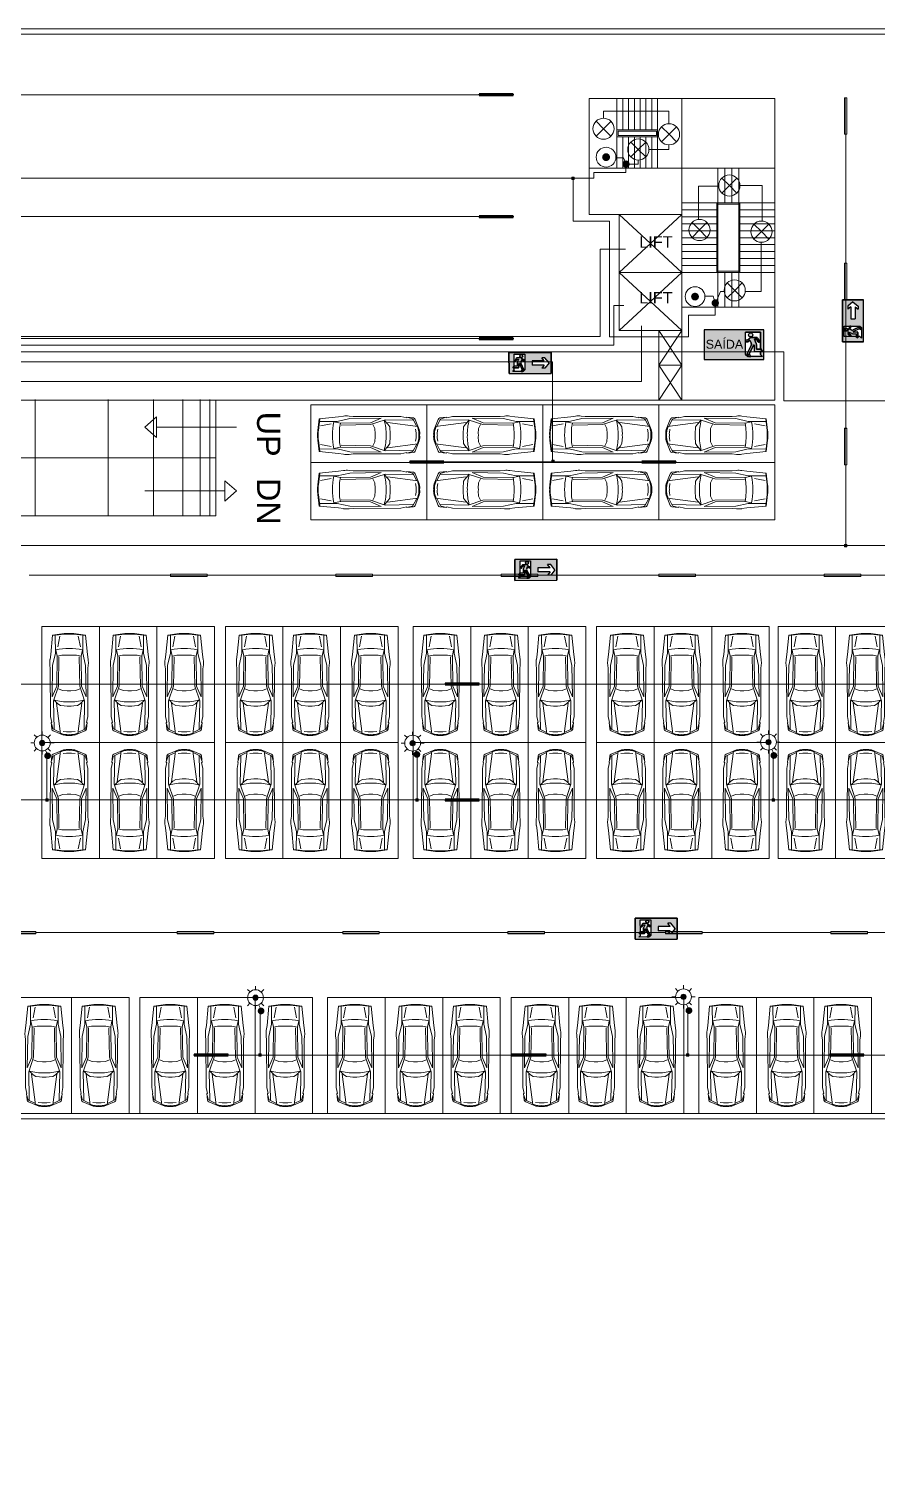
# Model space of a CAD drawing. Extents: x -17539 to 1421, y -3169 to 802964.
# Drawn here: x 132 to 168.5, y 131.4 to 193.9 of the extents above; entities that cross this region are included whole.
import ezdxf
from ezdxf.enums import TextEntityAlignment as Align

# ---------------------------------------------------------------- set-up
doc = ezdxf.new("R2010")
doc.units = 0
doc.header["$LTSCALE"] = 25
doc.header["$MEASUREMENT"] = 0
doc.layers.get('0').update_dxf_attribs({"lineweight": 9})
for name, color, linetype, lineweight in [('black marble', 251, 'Continuous', 5), ('Iluminação', 10, 'Continuous', 9), ('Quadros', 50, 'Continuous', 9), ('www.cadblocksfree.com', 7, 'Continuous', 9)]:
    doc.layers.add(name, color=color, linetype=linetype, lineweight=lineweight)
doc.layers.add('Simbologia de Emergência', color=6, linetype='Continuous')
doc.layers.add('Tomadas', color=3, linetype='Continuous', lineweight=9, true_color=0x00f500)
doc.styles.add('AGORA COTA', font='arial.ttf')
doc.styles.add('ROMANS', font='arial.ttf')

# ---------------------------------------------------------------- blocks, each defined once
blk = doc.blocks.new('CAR')
at = {"layer": 'black marble'}
for p, q in [((857, 1946), (571, 1917)), ((618, 1881), (798, 1931)), ((862, 1922), (857, 1946)), ((1117, 1975), (862, 1922)), ((3170, 1983), (1117, 1975)), ((3317, 1887), (1965, 1906)), ((1965, 1906), (2427, 1705)), ((3348, 2000), (3170, 1983)), ((3854, 1766), (3317, 1887)), ((3795, 1965), (3583, 1995)), ((4634, 1882), (3795, 1965)), ((4669, 1382), (4609, 1880)), ((4695, 1382), (4634, 1882)), ((500, 1857), (323, 1414)), ((403, 1549), (351, 1378)), ((375, 1544), (1696, 1717)), ((432, 1553), (581, 1846)), ((458, 1281), (479, 1430)), ((578, 1819), (1791, 1841)), ((1568, 1222), (1589, 1536)), ((1568, 1258), (1572, 1173)), ((1589, 1536), (1668, 1654)), ((1668, 1654), (1834, 1825)), ((1791, 1841), (2424, 1633)), ((2225, 1226), (2237, 1459)), ((2225, 1254), (2228, 1173)), ((2237, 1459), (2318, 1634)), ((2424, 1633), (3692, 1609)), ((2427, 1705), (3722, 1691)), ((3722, 1691), (3998, 1746)), ((3760, 1485), (3722, 1691)), ((3764, 1230), (3760, 1485)), ((3764, 1251), (3763, 1173)), ((3854, 1766), (4614, 1768)), ((4123, 1658), (4581, 1571)), ((500, 488), (323, 931)), ((403, 796), (351, 967)), ((375, 801), (1696, 628)), ((432, 792), (581, 499)), ((458, 1200), (459, 1173)), ((458, 1146), (459, 1173)), ((458, 1065), (479, 915)), ((1568, 1087), (1572, 1173)), ((1568, 1123), (1589, 809)), ((1589, 809), (1668, 691)), ((1668, 691), (1834, 520)), ((1791, 504), (2424, 712)), ((1965, 439), (2427, 640)), ((2225, 1091), (2228, 1173)), ((2225, 1119), (2237, 886)), ((2237, 886), (2318, 711)), ((2424, 712), (3692, 737)), ((2427, 640), (3722, 655)), ((3760, 860), (3722, 655)), ((3722, 655), (3998, 600)), ((3764, 1116), (3760, 860)), ((3764, 1095), (3763, 1173)), ((4123, 688), (4581, 774)), ((4669, 963), (4609, 465)), ((4695, 963), (4634, 463)), ((857, 399), (571, 428)), ((578, 526), (1791, 504)), ((618, 465), (798, 415)), ((862, 423), (857, 399)), ((1117, 370), (862, 423)), ((3170, 363), (1117, 370)), ((3317, 458), (1965, 439)), ((3348, 345), (3170, 363)), ((3854, 580), (3317, 458)), ((3795, 380), (3583, 350)), ((4634, 463), (3795, 380)), ((3854, 580), (4614, 577))]:
    blk.add_line(p, q, dxfattribs=at)
blk.add_lwpolyline([(0, 2480), (5000, 2480), (5000, 0), (0, 0)], close=True, dxfattribs=at)
for centre, radius, start, end in [((580, 1835), 82.3, 95.8102, 164.66147), ((633, 1828), 54.9, 105.48617, 160.78938), ((3445, 1017), 988, 81.92841, 95.62572), ((958, 1240), 658, 164.66147, 185.88651), ((995, 1240), 658, 167.90524, 185.88651), ((1115, 1240), 658, 176.47351, 183.52649), ((3915, 1234), 2164, 164.13463, 181.61796), ((1207, 1172), 2850, 0.00295, 11.60549), ((3030, 1240), 1646, 357.64887, 4.94076), ((3055, 1240), 1646, 357.64887, 4.94076), ((958, 1105), 658, 174.11349, 195.33853), ((995, 1105), 658, 174.11349, 192.09476), ((1115, 1105), 658, 176.47351, 183.52649), ((3915, 1112), 2164, 178.38204, 195.86537), ((1207, 1173), 2850, 348.39451, 359.99705), ((3030, 1105), 1646, 355.05924, 2.35113), ((3055, 1105), 1646, 355.05924, 2.35113), ((580, 510), 82.3, 195.33853, 264.1898), ((633, 517), 54.9, 199.21062, 254.51383), ((3445, 1328), 988, 264.37428, 278.07159)]:
    blk.add_arc(centre, radius, start, end, dxfattribs=at)
blk = doc.blocks.new('emergencia seta')
at = {"layer": 'Simbologia de Emergência'}
h = blk.add_hatch(color=98, dxfattribs=at)
h.paths.add_polyline_path([(1.001, 0.298), (0.094, 0.296), (-0.813, 0.294), (-0.811, -0.613), (1.003, -0.609)])
h.paths.add_polyline_path([(-0.131, -0.455), (-0.195, -0.52), (-0.649, -0.521), (-0.585, -0.456), (-0.585, -0.371), (-0.643, -0.371), (-0.595, -0.289), (-0.585, -0.289), (-0.587, 0.224), (-0.133, 0.225)], flags=16)
h.paths.add_polyline_path([(-0.372, -0.172, 0.038289), (-0.372, -0.171)], flags=0)
h.paths.add_polyline_path([(0.186, -0.248), (0.185, -0.067), (0.706, -0.066), (0.597, 0.07), (0.733, 0.07), (0.915, -0.156), (0.734, -0.383), (0.598, -0.383), (0.706, -0.247)], flags=16)
h.paths.add_polyline_path([(-0.349, 0.142, -1), (-0.221, 0.142, -1)], flags=0)
h.paths.add_polyline_path([(-0.188, -0.455), (-0.261, -0.455), (-0.291, -0.52), (-0.218, -0.52)], flags=16)
h.paths.add_polyline_path([(-0.3, -0.17, -0.215507), (-0.301, -0.11), (-0.263, -0.02), (-0.204, -0.069), (-0.132, -0.069), (-0.132, -0.021), (-0.187, -0.021), (-0.277, 0.054, 0.148058), (-0.294, 0.059), (-0.473, 0.059, 0.263654), (-0.498, 0.044), (-0.553, -0.048, 1), (-0.512, -0.072), (-0.462, 0.011), (-0.399, 0.011), (-0.454, -0.127, 0.095479), (-0.459, -0.154), (-0.459, -0.293), (-0.592, -0.294), (-0.635, -0.366), (-0.409, -0.366, 0.414214), (-0.386, -0.343), (-0.387, -0.173, -0.740976), (-0.372, -0.172), (-0.241, -0.446), (-0.169, -0.446)], flags=0)
for p, q in [((-0.813, 0.294), (1.001, 0.298)), ((-0.811, -0.613), (-0.813, 0.294)), ((1.001, 0.298), (1.003, -0.609)), ((1.001, 0.298), (1.001, 0.298)), ((1.001, 0.298), (1.003, -0.609)), ((1.001, 0.298), (1.001, 0.298))]:
    blk.add_line(p, q, dxfattribs=at)
at = {"layer": 'Simbologia de Emergência', "color": 7, "linetype": 'ByBlock', "lineweight": -2, "true_color": 0xffffff}
for p, q in [((1.001, 0.298), (-0.813, 0.294)), ((-0.813, 0.294), (-0.811, -0.613)), ((-0.587, 0.224), (-0.133, 0.225)), ((-0.587, 0.224), (-0.133, 0.225)), ((-0.587, 0.224), (-0.133, 0.225)), ((-0.585, -0.289), (-0.587, 0.224)), ((-0.585, -0.289), (-0.587, 0.224)), ((-0.585, -0.289), (-0.587, 0.224)), ((-0.498, 0.044), (-0.553, -0.048)), ((-0.498, 0.044), (-0.553, -0.048)), ((-0.498, 0.044), (-0.553, -0.048)), ((-0.512, -0.072), (-0.462, 0.011)), ((-0.512, -0.072), (-0.462, 0.011)), ((-0.512, -0.072), (-0.462, 0.011)), ((-0.294, 0.059), (-0.473, 0.059)), ((-0.294, 0.059), (-0.473, 0.059)), ((-0.294, 0.059), (-0.473, 0.059)), ((-0.462, 0.011), (-0.399, 0.011)), ((-0.462, 0.011), (-0.399, 0.011)), ((-0.462, 0.011), (-0.399, 0.011)), ((-0.399, 0.011), (-0.454, -0.127)), ((-0.399, 0.011), (-0.454, -0.127)), ((-0.399, 0.011), (-0.454, -0.127)), ((-0.349, 0.142), (-0.349, 0.142)), ((-0.277, 0.054), (-0.187, -0.021)), ((-0.277, 0.054), (-0.187, -0.021)), ((-0.187, -0.021), (-0.277, 0.054)), ((-0.133, 0.225), (-0.131, -0.455)), ((0.706, -0.066), (0.597, 0.07)), ((0.733, 0.07), (0.597, 0.07)), ((0.915, -0.156), (0.733, 0.07)), ((1.003, -0.609), (1.001, 0.298)), ((1.003, -0.609), (1.001, 0.298)), ((-0.811, -0.613), (1.003, -0.609)), ((-0.585, -0.456), (-0.649, -0.521)), ((-0.585, -0.456), (-0.649, -0.521)), ((-0.649, -0.521), (-0.585, -0.456)), ((-0.195, -0.52), (-0.649, -0.521)), ((-0.595, -0.289), (-0.643, -0.371)), ((-0.595, -0.289), (-0.643, -0.371)), ((-0.643, -0.371), (-0.595, -0.289)), ((-0.585, -0.371), (-0.643, -0.371)), ((-0.585, -0.371), (-0.643, -0.371)), ((-0.585, -0.371), (-0.643, -0.371)), ((-0.592, -0.294), (-0.635, -0.366)), ((-0.592, -0.294), (-0.635, -0.366)), ((-0.592, -0.294), (-0.635, -0.366)), ((-0.409, -0.366), (-0.635, -0.366)), ((-0.409, -0.366), (-0.635, -0.366)), ((-0.635, -0.366), (-0.409, -0.366)), ((-0.585, -0.289), (-0.595, -0.289)), ((-0.585, -0.289), (-0.595, -0.289)), ((-0.595, -0.289), (-0.585, -0.289)), ((-0.459, -0.293), (-0.592, -0.294)), ((-0.459, -0.293), (-0.592, -0.294)), ((-0.459, -0.293), (-0.592, -0.294)), ((-0.585, -0.456), (-0.585, -0.371)), ((-0.585, -0.456), (-0.585, -0.371)), ((-0.585, -0.456), (-0.585, -0.371)), ((-0.459, -0.154), (-0.459, -0.293)), ((-0.459, -0.154), (-0.459, -0.293)), ((-0.459, -0.154), (-0.459, -0.293)), ((-0.387, -0.173), (-0.386, -0.343)), ((-0.387, -0.173), (-0.386, -0.343)), ((-0.386, -0.343), (-0.387, -0.173)), ((-0.372, -0.171), (-0.372, -0.172)), ((-0.372, -0.172), (-0.241, -0.446)), ((-0.372, -0.172), (-0.241, -0.446)), ((-0.372, -0.172), (-0.372, -0.172)), ((-0.372, -0.172), (-0.241, -0.446)), ((-0.263, -0.02), (-0.301, -0.11)), ((-0.263, -0.02), (-0.301, -0.11)), ((-0.301, -0.11), (-0.263, -0.02)), ((-0.3, -0.17), (-0.169, -0.446)), ((-0.3, -0.17), (-0.169, -0.446)), ((-0.169, -0.446), (-0.3, -0.17)), ((-0.291, -0.52), (-0.261, -0.455)), ((-0.291, -0.52), (-0.261, -0.455)), ((-0.261, -0.455), (-0.291, -0.52)), ((-0.291, -0.52), (-0.218, -0.52)), ((-0.263, -0.02), (-0.204, -0.069)), ((-0.263, -0.02), (-0.204, -0.069)), ((-0.263, -0.02), (-0.204, -0.069)), ((-0.263, -0.02), (-0.263, -0.02)), ((-0.188, -0.455), (-0.261, -0.455)), ((-0.188, -0.455), (-0.261, -0.455)), ((-0.188, -0.455), (-0.261, -0.455)), ((-0.169, -0.446), (-0.241, -0.446)), ((-0.169, -0.446), (-0.241, -0.446)), ((-0.241, -0.446), (-0.169, -0.446)), ((-0.218, -0.52), (-0.188, -0.455)), ((-0.218, -0.52), (-0.188, -0.455)), ((-0.218, -0.52), (-0.188, -0.455)), ((-0.204, -0.069), (-0.132, -0.069)), ((-0.204, -0.069), (-0.132, -0.069)), ((-0.204, -0.069), (-0.132, -0.069)), ((-0.131, -0.455), (-0.195, -0.52)), ((-0.131, -0.455), (-0.195, -0.52)), ((-0.131, -0.455), (-0.195, -0.52)), ((-0.188, -0.455), (-0.188, -0.455)), ((-0.187, -0.021), (-0.132, -0.021)), ((-0.187, -0.021), (-0.132, -0.021)), ((-0.132, -0.021), (-0.187, -0.021)), ((-0.132, -0.069), (-0.132, -0.021)), ((-0.131, -0.455), (-0.131, -0.455)), ((0.706, -0.066), (0.185, -0.067)), ((0.185, -0.067), (0.186, -0.248)), ((0.706, -0.247), (0.186, -0.248)), ((0.706, -0.247), (0.598, -0.383)), ((0.734, -0.383), (0.598, -0.383)), ((0.915, -0.156), (0.734, -0.383))]:
    blk.add_line(p, q, dxfattribs=at)
blk.add_circle((-0.285, 0.142), 0.0645, dxfattribs=at)
blk.add_circle((-0.285, 0.142), 0.0645, dxfattribs=at)
for centre, radius, start, end in [((-0.473, 0.029), 0.0296, 90.13181, 149.21243), ((-0.473, 0.029), 0.0296, 90.13181, 149.21232), ((-0.473, 0.029), 0.0296, 90.13181, 149.21232), ((-0.285, 0.142), 0.0645, 0.13181, 180.13181), ((-0.285, 0.142), 0.0645, 180.13181, 0.13181), ((-0.294, 0.03), 0.0296, 56.44401, 90.13181), ((-0.294, 0.03), 0.0296, 56.44422, 90.13181), ((-0.294, 0.03), 0.0296, 56.44422, 90.13181), ((-0.532, -0.06), 0.024, 149.21243, 329.21243), ((-0.532, -0.06), 0.024, 149.21232, 329.21232), ((-0.532, -0.06), 0.024, 149.21232, 329.21232), ((-0.387, -0.154), 0.0726, 158.31607, 180.13181), ((-0.387, -0.154), 0.0726, 158.31577, 180.13181), ((-0.387, -0.154), 0.0726, 158.31577, 180.13181), ((-0.409, -0.343), 0.0227, 270.13181, 0.13181), ((-0.409, -0.343), 0.0227, 270.13181, 0.13181), ((-0.409, -0.343), 0.0227, 270.13181, 0.13181), ((-0.379, -0.174), 0.00779, 21.03434, 167.1846), ((-0.379, -0.174), 0.00779, 21.03434, 167.18455), ((-0.379, -0.174), 0.00779, 21.03434, 167.18455), ((-0.379, -0.174), 0.00779, 21.03434, 29.8052), ((-0.234, -0.138), 0.0726, 156.77285, 205.41985), ((-0.234, -0.138), 0.0726, 156.77312, 205.41977), ((-0.234, -0.138), 0.0726, 156.77312, 205.41977)]:
    blk.add_arc(centre, radius, start, end, dxfattribs=at)
blk = doc.blocks.new('emergencia saida')
at = {"layer": 'Simbologia de Emergência'}
h = blk.add_hatch(color=98, dxfattribs=at)
h.paths.add_polyline_path([(-0.097, 0.169), (-0.097, 1.056), (-1.871, 1.056), (-1.871, 0.169)])
h.paths.add_polyline_path([(-0.638, 0.322), (-0.638, 0.988), (-0.194, 0.988), (-0.194, 0.486), (-0.185, 0.486), (-0.137, 0.406), (-0.194, 0.406), (-0.194, 0.322), (-0.131, 0.259), (-0.575, 0.259)], flags=16)
h.paths.add_polyline_path([(-0.552, 0.906, -1), (-0.426, 0.906, -1)], flags=0)
h.paths.add_polyline_path([(-0.582, 0.323), (-0.511, 0.323), (-0.481, 0.259), (-0.552, 0.259)], flags=0)
h.paths.add_polyline_path([(-0.474, 0.602, 0.215507), (-0.473, 0.66), (-0.51, 0.748), (-0.568, 0.7), (-0.638, 0.7), (-0.638, 0.747), (-0.585, 0.747), (-0.501, 0.817, -0.204141), (-0.48, 0.826), (-0.305, 0.826, -0.263654), (-0.28, 0.812), (-0.226, 0.722, -1), (-0.266, 0.698), (-0.315, 0.779), (-0.377, 0.779), (-0.322, 0.644, -0.095479), (-0.317, 0.617), (-0.317, 0.481), (-0.187, 0.481), (-0.145, 0.41), (-0.366, 0.41, -0.414214), (-0.389, 0.433), (-0.389, 0.599, 0.740976), (-0.403, 0.6), (-0.53, 0.331), (-0.601, 0.331)], flags=0)
for p, q in [((-0.194, 0.988), (-0.638, 0.988)), ((-0.194, 0.486), (-0.194, 0.988)), ((-0.097, 0.169), (-0.097, 1.056)), ((-0.585, 0.747), (-0.638, 0.747)), ((-0.568, 0.7), (-0.638, 0.7)), ((-0.474, 0.602), (-0.601, 0.331)), ((-0.496, 0.821), (-0.585, 0.747)), ((-0.51, 0.748), (-0.568, 0.7)), ((-0.403, 0.6), (-0.53, 0.331)), ((-0.51, 0.748), (-0.473, 0.66)), ((-0.48, 0.826), (-0.305, 0.826)), ((-0.389, 0.599), (-0.389, 0.433)), ((-0.315, 0.779), (-0.377, 0.779)), ((-0.377, 0.779), (-0.322, 0.644)), ((-0.317, 0.617), (-0.317, 0.481)), ((-0.317, 0.481), (-0.187, 0.481)), ((-0.266, 0.698), (-0.315, 0.779)), ((-0.28, 0.812), (-0.226, 0.722)), ((-0.194, 0.486), (-0.185, 0.486)), ((-0.187, 0.481), (-0.145, 0.41)), ((-0.185, 0.486), (-0.137, 0.406)), ((-1.871, 0.169), (-0.097, 0.169)), ((-0.638, 0.322), (-0.575, 0.259)), ((-0.601, 0.331), (-0.53, 0.331)), ((-0.552, 0.259), (-0.582, 0.323)), ((-0.582, 0.323), (-0.511, 0.323)), ((-0.481, 0.259), (-0.511, 0.323)), ((-0.366, 0.41), (-0.145, 0.41)), ((-0.194, 0.322), (-0.194, 0.406)), ((-0.194, 0.406), (-0.137, 0.406)), ((-0.194, 0.322), (-0.131, 0.259))]:
    blk.add_line(p, q, dxfattribs=at)
at = {"layer": 'Simbologia de Emergência', "color": 7, "true_color": 0xffffff}
for points in [[(-0.097, 1.056), (-1.871, 1.056), (-1.871, 0.169), (-0.097, 0.169), (-0.097, 1.056)], [(-0.638, 0.322), (-0.638, 0.988), (-0.194, 0.988), (-0.194, 0.486), (-0.185, 0.486), (-0.137, 0.406), (-0.194, 0.406), (-0.194, 0.322), (-0.131, 0.259), (-0.575, 0.259), (-0.638, 0.322)], [(-0.511, 0.323), (-0.582, 0.323), (-0.552, 0.259), (-0.481, 0.259), (-0.511, 0.323)]]:
    blk.add_lwpolyline(points, close=True, dxfattribs=at)
for points in [[(-0.552, 0.906, -1), (-0.426, 0.906, -1), (-0.552, 0.906, -1)], [(-0.403, 0.6, -0.740976), (-0.389, 0.599), (-0.389, 0.433, 0.414214), (-0.366, 0.41), (-0.145, 0.41), (-0.187, 0.481), (-0.317, 0.481), (-0.317, 0.617, 0.095479), (-0.322, 0.644), (-0.377, 0.779), (-0.315, 0.779), (-0.266, 0.698, 1), (-0.226, 0.722), (-0.28, 0.812, 0.263654), (-0.305, 0.826), (-0.48, 0.826, 0.148058), (-0.496, 0.821), (-0.585, 0.747), (-0.638, 0.747), (-0.638, 0.7), (-0.568, 0.7), (-0.51, 0.748), (-0.473, 0.66, -0.215507), (-0.474, 0.602), (-0.601, 0.331), (-0.53, 0.331), (-0.403, 0.6, -0.740976)]]:
    blk.add_lwpolyline(points, format="xyb", close=True, dxfattribs=at)
at = {"layer": 'Simbologia de Emergência'}
blk.add_lwpolyline([(-0.403, 0.6, -0.038289), (-0.403, 0.601), (-0.403, 0.6, -0.038289)], format="xyb", close=True, dxfattribs=at)
blk.add_circle((-0.489, 0.906), 0.0631, dxfattribs=at)
for centre, radius, start, end in [((-0.48, 0.797), 0.029, 89.9965, 123.6843), ((-0.538, 0.632), 0.071, 334.7085, 23.3555), ((-0.396, 0.597), 0.00762, 12.9437, 159.094), ((-0.366, 0.433), 0.0222, 179.9965, 269.9965), ((-0.388, 0.617), 0.071, 359.9965, 21.8123), ((-0.305, 0.797), 0.029, 30.9159, 89.9965), ((-0.246, 0.71), 0.0234, 210.9159, 30.9159)]:
    blk.add_arc(centre, radius, start, end, dxfattribs=at)
at = {"layer": 'Simbologia de Emergência', "color": 0, "style": 'AGORA COTA'}
blk.add_text('SAÍDA', height=0.2665, rotation=359.9965, dxfattribs=at).set_placement((-1.27, 0.493), align=Align.CENTER)
blk = doc.blocks.new('Caixa de Derivação')
at = {"layer": 'Iluminação'}
h = blk.add_hatch(color=256, dxfattribs=at)
h.dxf.hatch_style = 1
h.paths.add_polyline_path([(0.052, 0.051), (-0.048, 0.051), (-0.048, -0.049), (0.052, -0.049)])
blk.add_lwpolyline([(-0.048, 0.051), (0.052, 0.051), (0.052, -0.049), (-0.048, -0.049)], close=True, dxfattribs=at)
blk = doc.blocks.new('Luminárias 3')
at = {"layer": 'Iluminação'}
blk.add_line((0.029, 0.024), (1.552, 0.024), dxfattribs=at)
blk.add_lwpolyline([(0, 0.105), (1.575, 0.105), (1.575, 0), (0, 0)], close=True, dxfattribs=at)
blk = doc.blocks.new('Luminária 4')
at = {"layer": 'Iluminação', "lineweight": 40}
for p, q in [((0.733, 0.043), (-0.734, 0.043)), ((-0.734, 0.043), (-0.734, 0)), ((-0.734, 0), (0.733, 0)), ((0.733, 0), (0.733, 0.043))]:
    blk.add_line(p, q, dxfattribs=at)
at = {"layer": 'Iluminação', "lineweight": 30}
blk.add_line((-0.667, 0.008), (0.679, 0.008), dxfattribs=at)
blk = doc.blocks.new('Ponto de Luz')
for q in [(-0.438, -0.436), (-0.437, 0.437), (0.438, 0.436), (0.437, -0.437)]:
    blk.add_line((0, 0), q)
blk.add_circle((0, 0), 0.618)
blk = doc.blocks.new('sensor movimento')
for p, q in [((-0.48, 0.001), (-0.697, 0.001)), ((-0.697, 0.001), (-0.697, 0.001)), ((-0.338, 0.34), (-0.491, 0.494)), ((0.001, 0.48), (0.001, 0.697)), ((0.338, 0.34), (0.491, 0.494)), ((0.48, 0.001), (0.697, 0.001)), ((0.697, 0.001), (0.697, 0.002)), ((-0.336, -0.342), (-0.488, -0.497)), ((0.001, -0.48), (0.001, -0.697)), ((0.001, -0.697), (0.001, -0.507)), ((0.337, -0.341), (0.491, -0.494))]:
    blk.add_line(p, q)
for radius in [0.48, 0.159]:
    blk.add_circle((0, 0), radius)

msp = doc.modelspace()

# ---------------------------------------------------------------- hatches: boundary and pattern name
at = {"layer": 'Iluminação'}
h = msp.add_hatch(color=256, dxfattribs=at)
h.dxf.hatch_style = 1
h.paths.add_polyline_path([(157.035, 188.326, 1), (156.695, 188.326, 1)])
h = msp.add_hatch(color=256, dxfattribs=at)
h.dxf.hatch_style = 1
h.paths.add_polyline_path([(157.881, 188.026, 1), (157.562, 188.026, 1)])
h = msp.add_hatch(color=256, dxfattribs=at)
h.dxf.hatch_style = 1
h.paths.add_polyline_path([(160.867, 182.312, 1), (160.528, 182.312, 1)])
h = msp.add_hatch(color=256, dxfattribs=at)
h.dxf.hatch_style = 1
h.paths.add_polyline_path([(161.73, 182.036, 1), (161.411, 182.036, 1)])
h = msp.add_hatch(dxfattribs=at)
h.set_pattern_fill('ANSI31', color=256)
h.set_pattern_definition([(45, (0.00516, 0.00511), (-0.08838835, 0.08838835), [])])
h.paths.add_polyline_path([(154.562, 175.207), (154.537, 175.207), (154.537, 175.188), (154.562, 175.188)])
h.paths.add_polyline_path([(154.578, 175.207), (154.562, 175.207), (154.562, 175.188), (154.578, 175.188)])
h.paths.add_polyline_path([(154.578, 175.188), (154.562, 175.188), (154.537, 175.188), (154.537, 175.162), (154.578, 175.162)])
h = msp.add_hatch(color=256, dxfattribs=at)
h.dxf.hatch_style = 1
h.paths.add_polyline_path([(132.676, 163.062, -1), (132.449, 163.062, -1)])
h = msp.add_hatch(color=256, dxfattribs=at)
h.dxf.hatch_style = 1
h.paths.add_polyline_path([(148.64, 163.052, -1), (148.412, 163.052, -1)])
h = msp.add_hatch(color=256, dxfattribs=at)
h.dxf.hatch_style = 1
h.paths.add_polyline_path([(163.976, 163.098, -1), (163.748, 163.098, -1)])
h = msp.add_hatch(color=256, dxfattribs=at)
h.dxf.hatch_style = 1
h.paths.add_polyline_path([(132.797, 162.364, 1), (132.797, 162.655, 1)])
h = msp.add_hatch(color=256, dxfattribs=at)
h.dxf.hatch_style = 1
h.paths.add_polyline_path([(148.712, 162.422, 1), (148.711, 162.713, 1)])
h = msp.add_hatch(color=256, dxfattribs=at)
h.dxf.hatch_style = 1
h.paths.add_polyline_path([(164.094, 162.377, 1), (164.093, 162.669, 1)])
h = msp.add_hatch(color=256, dxfattribs=at)
h.dxf.hatch_style = 1
h.paths.add_polyline_path([(141.871, 152.08, -1), (141.643, 152.08, -1)])
h = msp.add_hatch(color=256, dxfattribs=at)
h.dxf.hatch_style = 1
h.paths.add_polyline_path([(160.315, 152.115, -1), (160.088, 152.115, -1)])
h = msp.add_hatch(color=256, dxfattribs=at)
h.dxf.hatch_style = 1
h.paths.add_polyline_path([(141.995, 151.36, 1), (141.995, 151.651, 1)])
h = msp.add_hatch(color=256, dxfattribs=at)
h.dxf.hatch_style = 1
h.paths.add_polyline_path([(160.435, 151.377, 1), (160.434, 151.669, 1)])
at = {"layer": 'Tomadas'}
h = msp.add_hatch(color=256, dxfattribs=at)
h.dxf.hatch_style = 1
h.paths.add_polyline_path([(186.976, 185.834, 0.540943), (186.911, 185.791, 0.540943), (186.976, 185.749)])
h.paths.add_polyline_path([(187.004, 185.791), (186.976, 185.791), (186.976, 185.749, 0.295829)])
h.paths.add_polyline_path([(186.976, 185.834), (186.976, 185.791), (187.004, 185.791, 0.299986)])
h.paths.add_polyline_path([(194.623, 193.028, 0.050121), (194.622, 193.037), (194.531, 193.037, 0.050121), (194.53, 193.028, 1)])
h.paths.add_polyline_path([(194.531, 193.037), (194.622, 193.037, 0.817365)])
h.paths.add_polyline_path([(203.136, 193.028, 1), (203.229, 193.028, 1)])
h.paths.add_polyline_path([(210.011, 193.028), (209.965, 193.028), (209.964, 192.981, 0.416452)])
h.paths.add_polyline_path([(209.918, 193.028, 0.411979), (209.964, 192.981), (209.965, 193.028), (210.011, 193.028, 1)])
h.paths.add_polyline_path([(219.092, 193.028), (219.046, 193.028), (219.045, 192.981, 0.416452)])
h.paths.add_polyline_path([(219.046, 193.028), (218.999, 193.028, 0.411979), (219.045, 192.981)])
h.paths.add_polyline_path([(218.999, 193.028), (219.092, 193.028, 1)])
h.paths.add_polyline_path([(215.472, 176.263, 0.414214), (215.426, 176.216), (215.472, 176.216)])
h.paths.add_polyline_path([(215.472, 176.263), (215.472, 176.216), (215.519, 176.216, 0.414214)])
h.paths.add_polyline_path([(215.519, 176.216), (215.472, 176.216), (215.426, 176.216, 1)])
h.paths.add_polyline_path([(201.791, 176.216), (201.698, 176.216, 1)])
h.paths.add_polyline_path([(201.745, 176.263, 0.414214), (201.698, 176.216), (201.745, 176.216)])
h.paths.add_polyline_path([(201.745, 176.263), (201.745, 176.216), (201.791, 176.216, 0.414214)])
h.paths.add_polyline_path([(99.283, 174.644), (106.858, 174.644), (106.858, 173.959), (99.283, 173.959)], flags=25)
h.paths.add_polyline_path([(68.493, 82.636), (76.068, 82.636), (76.068, 81.951), (68.493, 81.951)], flags=25)
h.paths.add_polyline_path([(187.029, 180.1), (189.317, 180.1), (189.317, 179.393), (187.029, 179.393)], flags=9)
h.paths.add_polyline_path([(60.944, 78.966), (63.148, 78.966), (63.148, 78.259), (60.944, 78.259)], flags=9)
h.paths.add_polyline_path([(96.545, 182.517), (98.369, 182.517), (98.369, 181.81), (96.545, 181.81)], flags=9)
h.paths.add_polyline_path([(99.283, 174.644), (106.858, 174.644), (106.858, 173.959), (99.283, 173.959)], flags=25)
h.paths.add_polyline_path([(68.493, 82.636), (76.068, 82.636), (76.068, 81.951), (68.493, 81.951)], flags=25)
h.paths.add_polyline_path([(51.327, 103.152), (51.327, 104.819), (63.232, 104.819), (63.232, 103.152)], flags=9)
h.paths.add_polyline_path([(58.945, 136.43), (58.945, 138.037), (59.695, 138.037), (59.695, 136.43)], flags=9)
h.paths.add_polyline_path([(61.347, 136.43), (61.347, 138.037), (62.097, 138.037), (62.097, 136.43)], flags=9)
h.paths.add_polyline_path([(66.6, 121.993), (66.6, 123.659), (68.981, 123.659), (68.981, 121.993)], flags=9)
h.paths.add_polyline_path([(69.153, 120.731), (69.153, 122.398), (71.486, 122.398), (71.486, 120.731)], flags=9)
h.paths.add_polyline_path([(106.918, 186.31), (106.918, 187.977), (118.822, 187.977), (118.822, 186.31)], flags=9)
h.paths.add_polyline_path([(141.49, 174.823), (143.156, 174.823), (143.156, 172.49), (141.49, 172.49)], flags=9)
h.paths.add_polyline_path([(141.49, 177.683), (143.156, 177.683), (143.156, 175.302), (141.49, 175.302)], flags=9)
h.paths.add_polyline_path([(158.25, 185.042), (159.857, 185.042), (159.857, 184.292), (158.25, 184.292)], flags=25)
h.paths.add_polyline_path([(158.25, 182.64), (159.857, 182.64), (159.857, 181.89), (158.25, 181.89)], flags=25)
h.paths.add_polyline_path([(158.25, 185.042), (159.857, 185.042), (159.857, 184.292), (158.25, 184.292)], flags=25)
h.paths.add_polyline_path([(158.25, 182.64), (159.857, 182.64), (159.857, 181.89), (158.25, 181.89)], flags=25)
h.paths.add_polyline_path([(196.245, 169.596), (196.245, 171.263), (198.578, 171.263), (198.578, 169.596)], flags=9)
h.paths.add_polyline_path([(196.418, 172.553), (196.418, 174.219), (198.799, 174.219), (198.799, 172.553)], flags=9)
h.paths.add_polyline_path([(221.091, 155.729), (221.091, 157.396), (232.996, 157.396), (232.996, 155.729)], flags=9)
h.paths.add_polyline_path([(203.63, 179.976), (203.63, 181.643), (220.344, 181.643), (220.344, 179.976)], flags=9)

# ---------------------------------------------------------------- linework, layer by layer
at = {"layer": 'Iluminação'}
for p, q in [((128.867, 191.015), (151.4, 191.015)), ((158.571, 190.308), (156.758, 190.308)), ((156.758, 190.308), (156.758, 190.007)), ((158.571, 190.308), (159.574, 190.308)), ((159.574, 190.308), (159.574, 189.769)), ((159.566, 188.649), (159.566, 188.857)), ((167.193, 189.312), (167.193, 183.755)), ((157.61, 188.291), (157.29, 188.291)), ((157.725, 188.021), (157.61, 188.291)), ((158.247, 188.15), (158.247, 188.2)), ((158.249, 188.019), (158.247, 188.15)), ((158.887, 188.649), (158.709, 188.649)), ((158.887, 188.649), (159.566, 188.649)), ((156.339, 187.415), (156.339, 187.66)), ((156.339, 187.66), (157.72, 187.66)), ((157.72, 187.66), (157.72, 188.003)), ((157.733, 188.019), (158.249, 188.019)), ((101.96, 187.415), (155.447, 187.415)), ((155.447, 187.415), (155.447, 185.56)), ((155.447, 187.415), (156.339, 187.415)), ((160.852, 187.073), (160.852, 185.64)), ((161.722, 187.073), (160.852, 187.073)), ((163.59, 187.107), (162.632, 187.107)), ((163.59, 185.567), (163.59, 187.107)), ((128.867, 185.765), (151.4, 185.765)), ((155.447, 185.56), (157.016, 185.56)), ((157.016, 185.56), (157.016, 180.578)), ((163.545, 184.657), (163.545, 182.534)), ((161.638, 182.158), (161.794, 182.538)), ((161.794, 182.538), (161.953, 182.538)), ((163.545, 182.534), (162.86, 182.534)), ((161.474, 182.329), (161.123, 182.329)), ((161.474, 182.329), (161.567, 182.045)), ((161.562, 181.51), (161.562, 182.015)), ((167.193, 182.18), (167.193, 176.608)), ((160.423, 180.578), (160.423, 181.51)), ((160.423, 181.51), (161.562, 181.51)), ((128.867, 180.505), (151.4, 180.505)), ((157.016, 180.578), (160.423, 180.578)), ((101.884, 179.494), (154.557, 179.494)), ((154.557, 175.183), (154.557, 179.494)), ((149.867, 175.183), (158.4, 175.183)), ((167.193, 175.062), (167.193, 171.576)), ((167.193, 171.576), (98.002, 171.576)), ((167.193, 171.576), (183.146, 171.576)), ((131.993, 170.294), (138.091, 170.294)), ((139.666, 170.294), (145.223, 170.294)), ((146.798, 170.294), (152.341, 170.294)), ((153.916, 170.294), (159.136, 170.294)), ((160.711, 170.294), (166.268, 170.294)), ((167.843, 170.294), (173.386, 170.294)), ((130.724, 165.605), (149.922, 165.605)), ((151.389, 165.605), (171.324, 165.605)), ((132.701, 162.75), (132.762, 162.629)), ((132.762, 162.629), (132.762, 160.605)), ((148.655, 162.733), (148.716, 162.612)), ((148.716, 162.612), (148.716, 160.605)), ((164.009, 162.788), (164.07, 162.668)), ((164.07, 162.668), (164.07, 160.611)), ((130.729, 160.605), (149.922, 160.605)), ((151.389, 160.605), (171.324, 160.605)), ((164.07, 160.611), (164.07, 160.605)), ((132.282, 154.886), (138.381, 154.886)), ((139.956, 154.886), (145.513, 154.886)), ((147.088, 154.886), (152.631, 154.886)), ((154.206, 154.886), (159.425, 154.886)), ((161, 154.886), (166.557, 154.886)), ((168.132, 154.886), (173.675, 154.886)), ((141.892, 151.76), (141.953, 151.64)), ((141.953, 151.64), (141.953, 149.605)), ((160.326, 151.785), (160.387, 151.664)), ((160.387, 151.664), (160.387, 149.608)), ((140.577, 149.605), (152.81, 149.605)), ((154.277, 149.605), (166.51, 149.605)), ((167.977, 149.605), (180.21, 149.605))]:
    msp.add_line(p, q, dxfattribs=at)
msp.add_lwpolyline([(154.537, 175.162), (154.578, 175.162), (154.578, 175.207), (154.537, 175.207)], close=True, dxfattribs=at)
for centre in [(156.865, 188.326), (160.697, 182.312)]:
    msp.add_circle(centre, 0.426, dxfattribs=at)
at = {"layer": 'Quadros'}
for p, q in [((159.01, 179.929), (98.114, 179.929)), ((164.52, 179.929), (159.01, 179.929)), ((164.52, 177.814), (164.52, 179.929)), ((186.66, 177.814), (164.52, 177.814))]:
    msp.add_line(p, q, dxfattribs=at)
at = {"layer": 'Tomadas'}
for p, q in [((156.604, 184.362), (157.695, 184.362)), ((156.604, 180.589), (156.604, 184.362)), ((156.736, 184.362), (157.695, 184.362)), ((157.195, 180.213), (157.195, 181.93)), ((157.195, 181.93), (157.633, 181.93)), ((158.397, 178.648), (158.397, 181.055)), ((158.397, 178.648), (158.397, 181.055)), ((98.114, 180.589), (156.604, 180.589)), ((98.114, 180.213), (157.195, 180.213)), ((98.114, 178.648), (158.397, 178.648)), ((98.114, 178.648), (158.397, 178.648))]:
    msp.add_line(p, q, dxfattribs=at)
at = {"layer": 'www.cadblocksfree.com'}
for p, q in [((50.133, 193.853), (237.133, 193.853)), ((50.363, 193.623), (236.903, 193.623)), ((156.133, 190.853), (156.133, 185.853)), ((156.133, 190.853), (160.133, 190.853)), ((160.133, 190.853), (164.133, 190.853)), ((160.133, 190.853), (160.133, 177.853)), ((160.133, 185.853), (160.133, 190.853)), ((164.133, 190.853), (164.133, 177.853)), ((164.133, 190.853), (164.133, 181.853)), ((160.133, 187.853), (156.133, 187.853)), ((164.133, 187.853), (160.133, 187.853)), ((160.133, 185.853), (156.133, 185.853)), ((157.433, 183.353), (160.133, 185.853)), ((160.133, 183.353), (157.433, 185.853)), ((157.433, 185.853), (157.433, 180.853)), ((160.133, 185.853), (160.133, 177.853)), ((157.433, 180.853), (160.133, 183.353)), ((160.133, 180.853), (157.433, 183.353)), ((157.433, 183.353), (160.133, 183.353)), ((164.133, 181.853), (160.133, 181.853)), ((164.133, 181.853), (160.248, 181.853)), ((160.133, 180.853), (157.433, 180.853)), ((159.133, 179.353), (160.133, 180.853)), ((160.133, 179.353), (159.133, 180.853)), ((159.133, 180.853), (159.133, 177.853)), ((159.133, 177.853), (160.133, 179.353)), ((160.133, 177.853), (159.133, 179.353)), ((159.133, 179.353), (160.133, 179.353)), ((157.133, 177.853), (92.133, 177.853)), ((132.253, 172.853), (132.253, 177.881)), ((135.401, 172.853), (135.401, 177.881)), ((137.359, 172.853), (137.359, 177.881)), ((138.625, 172.853), (138.625, 177.881)), ((139.371, 172.853), (139.371, 177.881)), ((139.782, 172.853), (139.782, 177.881)), ((140.05, 172.853), (140.05, 177.853)), ((157.133, 177.853), (164.133, 177.853)), ((136.991, 176.684), (137.489, 177.12)), ((137.489, 177.12), (137.489, 176.243)), ((137.489, 176.243), (136.991, 176.684)), ((137.489, 176.684), (140.936, 176.684)), ((115.05, 175.353), (140.05, 175.353)), ((140.432, 173.496), (140.432, 174.374)), ((140.432, 174.374), (140.929, 173.932)), ((140.432, 173.932), (136.985, 173.932)), ((140.929, 173.932), (140.432, 173.496)), ((115.05, 172.853), (140.05, 172.853)), ((236.903, 147.083), (96.903, 147.083)), ((237.133, 146.853), (97.133, 146.853))]:
    msp.add_line(p, q, dxfattribs=at)
at = {"layer": 'www.cadblocksfree.com', "color": 4}
for p, q in [((157.333, 190.853), (157.333, 187.853)), ((157.583, 190.853), (157.583, 189.503)), ((157.833, 190.853), (157.833, 189.503)), ((158.083, 190.853), (158.083, 189.503)), ((158.333, 190.853), (158.333, 189.503)), ((158.583, 190.853), (158.583, 189.503)), ((158.833, 190.853), (158.833, 189.503)), ((159.083, 190.853), (159.083, 187.853)), ((157.333, 189.503), (159.083, 189.503)), ((157.333, 189.203), (159.083, 189.203)), ((157.583, 189.203), (157.583, 187.853)), ((157.833, 189.203), (157.833, 187.853)), ((158.083, 189.203), (158.083, 187.853)), ((158.333, 189.203), (158.333, 187.853)), ((158.583, 189.203), (158.583, 187.853)), ((158.833, 189.203), (158.833, 187.853)), ((161.683, 186.353), (161.683, 187.853)), ((161.983, 186.353), (161.983, 187.853)), ((162.283, 186.353), (162.283, 187.853)), ((162.583, 186.353), (162.583, 187.853)), ((160.133, 186.353), (161.633, 186.353)), ((161.633, 186.353), (160.133, 186.353)), ((162.633, 186.353), (161.633, 186.353)), ((161.633, 186.353), (161.633, 183.353)), ((162.633, 186.303), (161.633, 186.303)), ((161.683, 186.353), (161.683, 183.353)), ((162.583, 186.353), (162.583, 183.353)), ((162.633, 186.353), (162.633, 183.353)), ((164.133, 186.353), (162.633, 186.353)), ((160.133, 186.053), (161.633, 186.053)), ((160.133, 185.753), (161.633, 185.753)), ((164.133, 186.053), (162.633, 186.053)), ((164.133, 185.753), (162.633, 185.753)), ((160.133, 185.453), (161.633, 185.453)), ((160.133, 185.153), (161.633, 185.153)), ((164.133, 185.453), (162.633, 185.453)), ((164.133, 185.153), (162.633, 185.153)), ((160.133, 184.853), (161.633, 184.853)), ((160.133, 184.553), (161.633, 184.553)), ((164.133, 184.853), (162.633, 184.853)), ((164.133, 184.553), (162.633, 184.553)), ((160.133, 184.253), (161.633, 184.253)), ((160.133, 183.953), (161.633, 183.953)), ((164.133, 184.253), (162.633, 184.253)), ((164.133, 183.953), (162.633, 183.953)), ((160.133, 183.653), (161.633, 183.653)), ((160.133, 183.353), (161.633, 183.353)), ((160.133, 183.353), (161.633, 183.353)), ((161.633, 183.353), (160.133, 183.353)), ((162.633, 183.403), (161.633, 183.403)), ((162.633, 183.353), (161.633, 183.353)), ((161.683, 183.353), (161.683, 181.853)), ((161.983, 183.353), (161.983, 181.853)), ((162.283, 183.353), (162.283, 181.853)), ((162.583, 183.353), (162.583, 181.853)), ((164.133, 183.653), (162.633, 183.653)), ((164.133, 183.353), (162.633, 183.353)), ((164.133, 183.353), (162.633, 183.353))]:
    msp.add_line(p, q, dxfattribs=at)
at = {"layer": 'www.cadblocksfree.com'}
msp.add_lwpolyline([(237.133, 146.853), (97.133, 146.853), (97.133, 49.853), (50.133, 49.853), (50.133, 193.853), (237.133, 193.853)], close=True, dxfattribs=at)
at = {"layer": 'www.cadblocksfree.com', "color": 4}
for points in [[(157.333, 189.503), (159.083, 189.503), (159.083, 189.203), (157.333, 189.203)], [(157.383, 189.453), (159.033, 189.453), (159.033, 189.253), (157.383, 189.253)]]:
    msp.add_lwpolyline(points, close=True, dxfattribs=at)

# ---------------------------------------------------------------- block references
at = {"layer": 'Iluminação'}
for name, p in [('Luminária 4', (152.133, 190.993)), ('Caixa de Derivação', (155.443, 187.413)), ('Luminária 4', (152.133, 185.743)), ('Luminária 4', (152.133, 180.483)), ('Luminária 4', (149.133, 175.162)), ('Caixa de Derivação', (154.576, 175.204)), ('Luminária 4', (159.133, 175.162)), ('Caixa de Derivação', (167.193, 171.576)), ('Luminárias 3', (138.091, 170.242)), ('Luminárias 3', (145.223, 170.242)), ('Luminárias 3', (152.341, 170.242)), ('Luminárias 3', (159.136, 170.242)), ('Luminárias 3', (166.268, 170.242)), ('Luminária 4', (150.656, 165.583)), ('Caixa de Derivação', (132.76, 160.601)), ('Caixa de Derivação', (148.714, 160.601)), ('Luminária 4', (150.656, 160.583)), ('Caixa de Derivação', (164.068, 160.601)), ('Luminárias 3', (130.707, 154.833)), ('Luminárias 3', (138.381, 154.833)), ('Luminárias 3', (145.513, 154.833)), ('Luminárias 3', (152.631, 154.833)), ('Luminárias 3', (159.425, 154.833)), ('Luminárias 3', (166.557, 154.833)), ('Luminária 4', (139.843, 149.583)), ('Caixa de Derivação', (141.951, 149.601)), ('Luminária 4', (153.543, 149.583)), ('Caixa de Derivação', (160.385, 149.605)), ('Luminária 4', (167.243, 149.583))]:
    msp.add_blockref(name, p, dxfattribs=at)
at = {"layer": 'Iluminação', "rotation": 270}
for p in [(167.14, 190.887), (167.14, 183.755), (167.14, 176.637)]:
    msp.add_blockref('Luminárias 3', p, dxfattribs=at)
at = {"layer": 'Iluminação', "xscale": 0.7374665747829442, "yscale": 0.7374665747829442, "zscale": 0.7374665747829442}
for p in [(156.753, 189.551), (159.576, 189.313), (158.253, 188.655), (162.176, 187.101), (160.89, 185.185), (163.56, 185.113), (162.407, 182.579)]:
    msp.add_blockref('Ponto de Luz', p, dxfattribs=at)
at = {"layer": 'Iluminação', "xscale": -0.7125210958801527, "yscale": 0.7125210958801527, "zscale": 0.7125210958801527, "rotation": 180}
for p in [(132.563, 163.062), (148.526, 163.052), (163.862, 163.098), (141.757, 152.08), (160.201, 152.115)]:
    msp.add_blockref('sensor movimento', p, dxfattribs=at)
at = {"layer": 'Simbologia de Emergência', "rotation": 90}
msp.add_blockref('emergencia seta', (167.347, 181.172), dxfattribs=at)
at = {"layer": 'Simbologia de Emergência', "xscale": 1.446648851099372, "yscale": 1.446648851099372, "zscale": 1.446648851099372}
msp.add_blockref('emergencia saida', (163.802, 179.352), dxfattribs=at)
at = {"layer": 'Simbologia de Emergência'}
for p in [(153.492, 179.607), (153.743, 170.686), (158.927, 155.215)]:
    msp.add_blockref('emergencia seta', p, dxfattribs=at)
at = {"layer": 'www.cadblocksfree.com', "yscale": 0.001, "zscale": 0.001}
for p, xscale, rotation in [((149.133, 175.162), -0.001, 6.436652811e-07), ((149.133, 175.162), 0.001, 359.9999993563347), ((159.133, 175.162), -0.001, 6.436652811e-07), ((159.133, 175.162), 0.001, 359.9999993563347), ((149.133, 175.162), 0.001, 180.0000006436653), ((149.133, 175.162), -0.001, 179.9999993563347), ((159.133, 175.162), 0.001, 180.0000006436653), ((159.133, 175.162), -0.001, 179.9999993563347), ((132.548, 163.083), -0.001, 269.9999993596697), ((137.508, 163.083), 0.001, 89.99999935966973), ((137.508, 163.083), -0.001, 269.9999993596697), ((142.936, 163.083), 0.001, 90.00000064033027), ((142.936, 163.083), -0.001, 270.0000006403303), ((147.897, 163.083), 0.001, 90.00000064033027), ((148.548, 163.083), -0.001, 269.9999993596697), ((153.508, 163.083), 0.001, 89.99999935966973), ((153.508, 163.083), -0.001, 269.9999993596697), ((158.936, 163.083), 0.001, 90.00000064033027), ((158.936, 163.083), -0.001, 270.0000006403303), ((163.897, 163.083), 0.001, 90.00000064033027), ((164.277, 163.083), -0.001, 270.0000006403303), ((169.237, 163.083), 0.001, 89.99999935966973), ((132.548, 163.083), 0.001, 270.0000006403303), ((137.508, 163.083), -0.001, 90.00000064033027), ((137.508, 163.083), 0.001, 270.0000006403303), ((142.936, 163.083), -0.001, 89.99999935966973), ((142.936, 163.083), 0.001, 269.9999993596697), ((147.897, 163.083), -0.001, 89.99999935966973), ((148.548, 163.083), 0.001, 270.0000006403303), ((153.508, 163.083), -0.001, 90.00000064033027), ((153.508, 163.083), 0.001, 270.0000006403303), ((158.936, 163.083), -0.001, 89.99999935966973), ((158.936, 163.083), 0.001, 269.9999993596697), ((163.897, 163.083), -0.001, 89.99999935966973), ((164.277, 163.083), 0.001, 269.9999993596697), ((169.237, 163.083), -0.001, 90.00000064033027), ((133.824, 147.083), 0.001, 90.00000064033027), ((133.824, 147.083), -0.001, 270.0000006403303), ((139.256, 147.083), 0.001, 90.00000064033027), ((139.256, 147.083), -0.001, 270.0000006403303), ((144.216, 147.083), 0.001, 90.00000064033027), ((144.864, 147.083), -0.001, 270.0000006403303), ((149.824, 147.083), 0.001, 90.00000064033027), ((149.824, 147.083), -0.001, 270.0000006403303), ((155.256, 147.083), 0.001, 90.00000064033027), ((155.256, 147.083), -0.001, 270.0000006403303), ((160.216, 147.083), 0.001, 90.00000064033027), ((160.864, 147.083), -0.001, 270.0000006403303), ((165.824, 147.083), 0.001, 90.00000064033027), ((165.824, 147.083), -0.001, 270.0000006403303)]:
    msp.add_blockref('CAR', p, dxfattribs=dict(at, xscale=xscale, rotation=rotation))

# ---------------------------------------------------------------- texts
at = {"layer": 'www.cadblocksfree.com', "style": 'ROMANS'}
for s, p in [('UP', (142.823, 177.35)), ('DN', (142.823, 174.49))]:
    msp.add_text(s, height=1, rotation=270, dxfattribs=at).set_placement(p, align=Align.TOP_LEFT)
at = {"layer": 'www.cadblocksfree.com', "char_height": 0.5, "width": 3710.85011, "attachment_point": 3, "style": 'ROMANS'}
for insert in [(159.732, 184.917), (159.732, 184.917), (159.732, 182.515), (159.732, 182.515)]:
    msp.add_mtext('LIFT', dxfattribs=dict(at, insert=insert))

doc.saveas('drawing.dxf')
